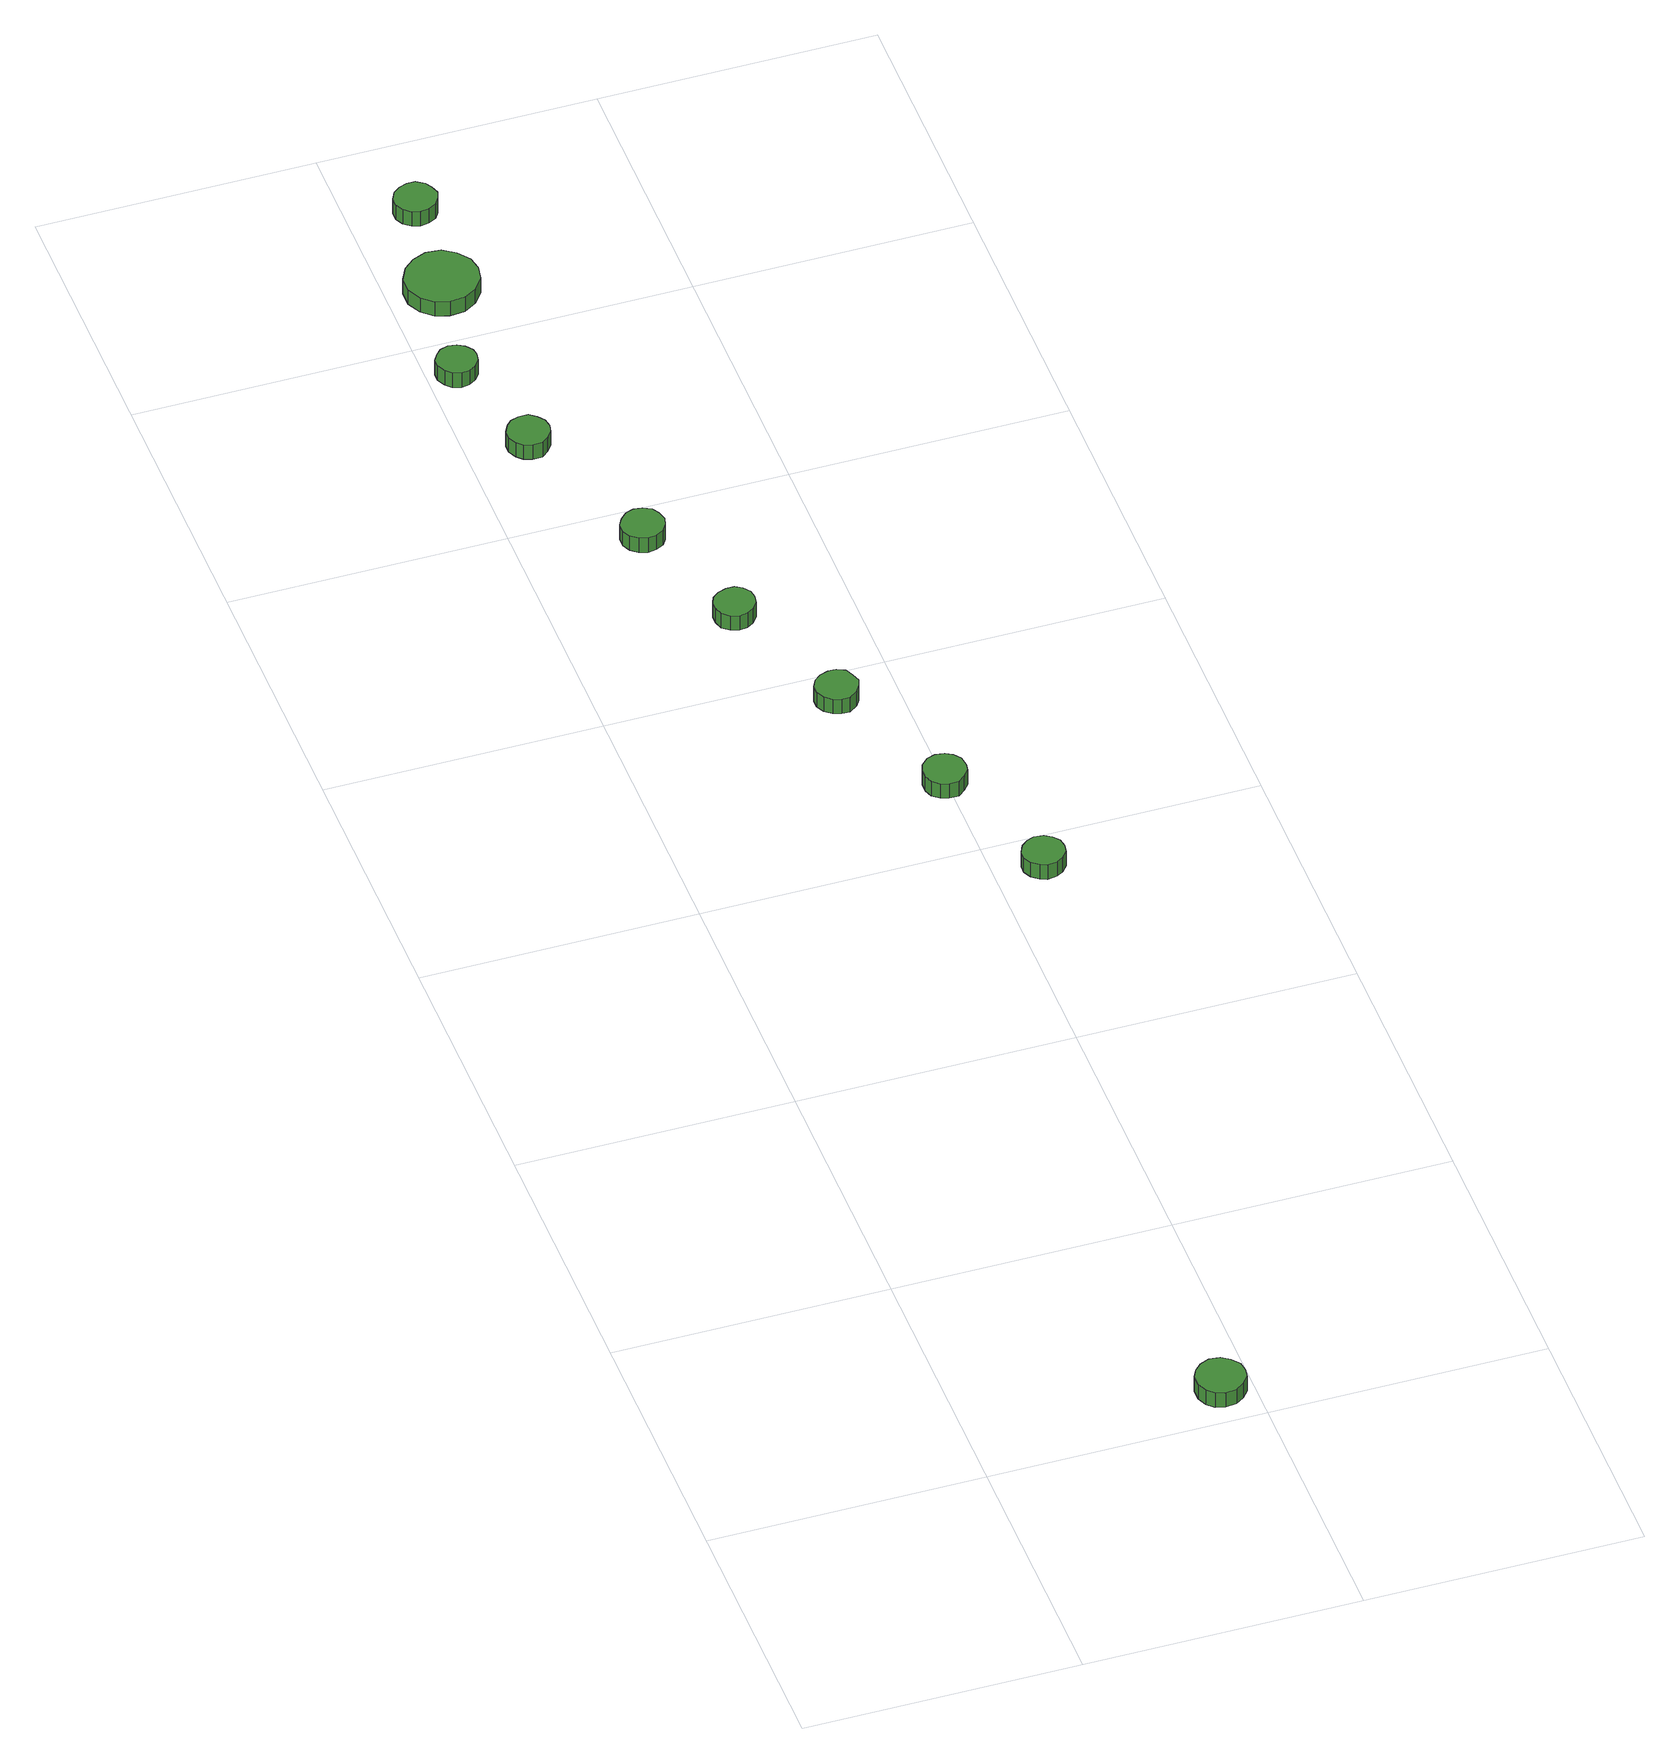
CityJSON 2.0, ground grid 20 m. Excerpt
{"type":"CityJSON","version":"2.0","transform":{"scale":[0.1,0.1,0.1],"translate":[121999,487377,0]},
"CityObjects":{
"tree1":{"type":"SolitaryVegetationObject","attributes":{"function":"something"},"geometry":[{"type":"MultiSurface","lod":"1","boundaries":[[[0,1,2,3,4,5,6,7,8,9,10,11,12,13,14]],[[15,16,17,18,19,20,21,22,23,24,25,26,27,28,29]],[[0,29,28,1]],[[1,28,27,2]],[[2,27,26,3]],[[3,26,25,4]],[[4,25,24,5]],[[5,24,23,6]],[[6,23,22,7]],[[7,22,21,8]],[[8,21,20,9]],[[9,20,19,10]],[[10,19,18,11]],[[11,18,17,12]],[[12,17,16,13]],[[13,16,15,14]],[[14,15,29,0]]]}]},
"tree2":{"type":"SolitaryVegetationObject","attributes":{"function":"something"},"geometry":[{"type":"MultiSurface","lod":"1","boundaries":[[[30,31,32,33,34,35,36,37,38,39,40,41,42,43,44]],[[45,46,47,48,49,50,51,52,53,54,55,56,57,58,59]],[[30,59,58,31]],[[31,58,57,32]],[[32,57,56,33]],[[33,56,55,34]],[[34,55,54,35]],[[35,54,53,36]],[[36,53,52,37]],[[37,52,51,38]],[[38,51,50,39]],[[39,50,49,40]],[[40,49,48,41]],[[41,48,47,42]],[[42,47,46,43]],[[43,46,45,44]],[[44,45,59,30]]]}]},
"tree3":{"type":"SolitaryVegetationObject","attributes":{"function":"something"},"geometry":[{"type":"MultiSurface","lod":"1","boundaries":[[[60,61,62,63,64,65,66,67,68,69,70,71,72,73,74]],[[75,76,77,78,79,80,81,82,83,84,85,86,87,88,89]],[[60,89,88,61]],[[61,88,87,62]],[[62,87,86,63]],[[63,86,85,64]],[[64,85,84,65]],[[65,84,83,66]],[[66,83,82,67]],[[67,82,81,68]],[[68,81,80,69]],[[69,80,79,70]],[[70,79,78,71]],[[71,78,77,72]],[[72,77,76,73]],[[73,76,75,74]],[[74,75,89,60]]]}]},
"tree4":{"type":"SolitaryVegetationObject","attributes":{"function":"something"},"geometry":[{"type":"MultiSurface","lod":"1","boundaries":[[[90,91,92,93,94,95,96,97,98,99,100,101,102,103,104]],[[105,106,107,108,109,110,111,112,113,114,115,116,117,118,119]],[[90,119,118,91]],[[91,118,117,92]],[[92,117,116,93]],[[93,116,115,94]],[[94,115,114,95]],[[95,114,113,96]],[[96,113,112,97]],[[97,112,111,98]],[[98,111,110,99]],[[99,110,109,100]],[[100,109,108,101]],[[101,108,107,102]],[[102,107,106,103]],[[103,106,105,104]],[[104,105,119,90]]]}]},
"tree5":{"type":"SolitaryVegetationObject","attributes":{"function":"something"},"geometry":[{"type":"MultiSurface","lod":"1","boundaries":[[[120,121,122,123,124,125,126,127,128,129,130,131,132,133,134]],[[135,136,137,138,139,140,141,142,143,144,145,146,147,148,149]],[[120,149,148,121]],[[121,148,147,122]],[[122,147,146,123]],[[123,146,145,124]],[[124,145,144,125]],[[125,144,143,126]],[[126,143,142,127]],[[127,142,141,128]],[[128,141,140,129]],[[129,140,139,130]],[[130,139,138,131]],[[131,138,137,132]],[[132,137,136,133]],[[133,136,135,134]],[[134,135,149,120]]]}]},
"tree6":{"type":"SolitaryVegetationObject","attributes":{"function":"something"},"geometry":[{"type":"MultiSurface","lod":"1","boundaries":[[[150,151,152,153,154,155,156,157,158,159,160,161,162,163,164]],[[165,166,167,168,169,170,171,172,173,174,175,176,177,178,179]],[[150,179,178,151]],[[151,178,177,152]],[[152,177,176,153]],[[153,176,175,154]],[[154,175,174,155]],[[155,174,173,156]],[[156,173,172,157]],[[157,172,171,158]],[[158,171,170,159]],[[159,170,169,160]],[[160,169,168,161]],[[161,168,167,162]],[[162,167,166,163]],[[163,166,165,164]],[[164,165,179,150]]]}]},
"tree7":{"type":"SolitaryVegetationObject","attributes":{"function":"something"},"geometry":[{"type":"MultiSurface","lod":"1","boundaries":[[[180,181,182,183,184,185,186,187,188,189,190,191,192,193,194]],[[195,196,197,198,199,200,201,202,203,204,205,206,207,208,209]],[[180,209,208,181]],[[181,208,207,182]],[[182,207,206,183]],[[183,206,205,184]],[[184,205,204,185]],[[185,204,203,186]],[[186,203,202,187]],[[187,202,201,188]],[[188,201,200,189]],[[189,200,199,190]],[[190,199,198,191]],[[191,198,197,192]],[[192,197,196,193]],[[193,196,195,194]],[[194,195,209,180]]]}]},
"tree8":{"type":"SolitaryVegetationObject","attributes":{"function":"something"},"geometry":[{"type":"MultiSurface","lod":"1","boundaries":[[[210,211,212,213,214,215,216,217,218,219,220,221,222,223,224]],[[225,226,227,228,229,230,231,232,233,234,235,236,237,238,239]],[[210,239,238,211]],[[211,238,237,212]],[[212,237,236,213]],[[213,236,235,214]],[[214,235,234,215]],[[215,234,233,216]],[[216,233,232,217]],[[217,232,231,218]],[[218,231,230,219]],[[219,230,229,220]],[[220,229,228,221]],[[221,228,227,222]],[[222,227,226,223]],[[223,226,225,224]],[[224,225,239,210]]]}]},
"tree9":{"type":"SolitaryVegetationObject","attributes":{"function":"something"},"geometry":[{"type":"MultiSurface","lod":"1","boundaries":[[[240,241,242,243,244,245,246,247,248,249,250,251,252,253,254]],[[255,256,257,258,259,260,261,262,263,264,265,266,267,268,269]],[[240,269,268,241]],[[241,268,267,242]],[[242,267,266,243]],[[243,266,265,244]],[[244,265,264,245]],[[245,264,263,246]],[[246,263,262,247]],[[247,262,261,248]],[[248,261,260,249]],[[249,260,259,250]],[[250,259,258,251]],[[251,258,257,252]],[[252,257,256,253]],[[253,256,255,254]],[[254,255,269,240]]]}]},
"tree10":{"type":"SolitaryVegetationObject","attributes":{"function":"something"},"geometry":[{"type":"MultiSurface","lod":"1","boundaries":[[[270,271,272,273,274,275,276,277,278,279,280,281,282,283,284]],[[285,286,287,288,289,290,291,292,293,294,295,296,297,298,299]],[[270,299,298,271]],[[271,298,297,272]],[[272,297,296,273]],[[273,296,295,274]],[[274,295,294,275]],[[275,294,293,276]],[[276,293,292,277]],[[277,292,291,278]],[[278,291,290,279]],[[279,290,289,280]],[[280,289,288,281]],[[281,288,287,282]],[[282,287,286,283]],[[283,286,285,284]],[[284,285,299,270]]]}]}
},
"vertices":[
[192,24,21],[191,31,21],[186,37,21],[180,41,21],[172,42,21],[165,39,21],[160,34,21],[157,28,21],[157,20,21],[160,13,21],[165,8,21],[172,6,21],[180,7,21],[186,11,21],[191,17,21],[191,17,8],[186,11,8],[180,7,8],[172,6,8],[165,8,8],[160,13,8],[157,20,8],[157,28,8],[160,34,8],[165,39,8],[172,42,8],[180,41,8],[186,37,8],[191,31,8],[192,24,8],
[58,1083,15],[57,1089,15],[53,1094,15],[48,1098,15],[41,1098,15],[35,1096,15],[31,1092,15],[28,1086,15],[28,1080,15],[31,1074,15],[35,1070,15],[41,1068,15],[48,1068,15],[53,1072,15],[57,1077,15],[57,1077,2],[53,1072,2],[48,1068,2],[41,1068,2],[35,1070,2],[31,1074,2],[28,1080,2],[28,1086,2],[31,1092,2],[35,1096,2],[41,1098,2],[48,1098,2],[53,1094,2],[57,1089,2],[58,1083,2],
[35,1167,15],[34,1172,15],[30,1177,15],[25,1180,15],[19,1181,15],[13,1179,15],[9,1175,15],[6,1170,15],[6,1164,15],[9,1158,15],[13,1154,15],[19,1152,15],[25,1153,15],[30,1156,15],[34,1161,15],[34,1161,2],[30,1156,2],[25,1153,2],[19,1152,2],[13,1154,2],[9,1158,2],[6,1164,2],[6,1170,2],[9,1175,2],[13,1179,2],[19,1181,2],[25,1180,2],[30,1177,2],[34,1172,2],[35,1167,2],
[102,971,13],[100,978,13],[97,983,13],[91,986,13],[85,987,13],[79,985,13],[74,980,13],[71,975,13],[71,968,13],[74,962,13],[79,958,13],[85,956,13],[91,957,13],[97,960,13],[100,965,13],[100,965,0],[97,960,0],[91,957,0],[85,956,0],[79,958,0],[74,962,0],[71,968,0],[71,975,0],[74,980,0],[79,985,0],[85,987,0],[91,986,0],[97,983,0],[100,978,0],[102,971,0],
[134,877,13],[133,883,13],[129,888,13],[124,891,13],[118,891,13],[112,889,13],[107,885,13],[105,880,13],[105,874,13],[107,868,13],[112,864,13],[118,862,13],[124,863,13],[129,866,13],[133,871,13],[133,871,0],[129,866,0],[124,863,0],[118,862,0],[112,864,0],[107,868,0],[105,874,0],[105,880,0],[107,885,0],[112,889,0],[118,891,0],[124,891,0],[129,888,0],[133,883,0],[134,877,0],
[173,775,13],[171,781,13],[168,787,13],[162,790,13],[156,790,13],[150,788,13],[145,784,13],[142,778,13],[142,772,13],[145,766,13],[150,762,13],[156,760,13],[162,760,13],[168,764,13],[171,769,13],[171,769,0],[168,764,0],[162,760,0],[156,760,0],[150,762,0],[145,766,0],[142,772,0],[142,778,0],[145,784,0],[150,788,0],[156,790,0],[162,790,0],[168,787,0],[171,781,0],[173,775,0],
[214,671,13],[213,678,13],[209,683,13],[204,686,13],[197,687,13],[191,685,13],[186,680,13],[184,675,13],[184,668,13],[186,662,13],[191,658,13],[197,656,13],[204,656,13],[209,660,13],[213,665,13],[213,665,0],[209,660,0],[204,656,0],[197,656,0],[191,658,0],[186,662,0],[184,668,0],[184,675,0],[186,680,0],[191,685,0],[197,687,0],[204,686,0],[209,683,0],[213,678,0],[214,671,0],
[250,571,14],[249,577,14],[245,582,14],[240,585,14],[233,586,14],[228,584,14],[223,580,14],[220,574,14],[220,568,14],[223,562,14],[228,558,14],[233,556,14],[240,557,14],[245,560,14],[249,565,14],[249,565,1],[245,560,1],[240,557,1],[233,556,1],[228,558,1],[223,562,1],[220,568,1],[220,574,1],[223,580,1],[228,584,1],[233,586,1],[240,585,1],[245,582,1],[249,577,1],[250,571,1],
[64,1249,15],[62,1259,15],[55,1268,15],[46,1274,15],[35,1275,15],[25,1271,15],[17,1264,15],[12,1254,15],[12,1243,15],[17,1233,15],[25,1226,15],[35,1223,15],[46,1224,15],[55,1229,15],[62,1238,15],[62,1238,2],[55,1229,2],[46,1224,2],[35,1223,2],[25,1226,2],[17,1233,2],[12,1243,2],[12,1254,2],[17,1264,2],[25,1271,2],[35,1275,2],[46,1274,2],[55,1268,2],[62,1259,2],[64,1249,2],
[63,1331,14],[61,1337,14],[58,1342,14],[52,1346,14],[46,1346,14],[40,1344,14],[35,1340,14],[32,1334,14],[32,1328,14],[35,1322,14],[40,1318,14],[46,1316,14],[52,1317,14],[58,1320,14],[61,1325,14],[61,1325,1],[58,1320,1],[52,1317,1],[46,1316,1],[40,1318,1],[35,1322,1],[32,1328,1],[32,1334,1],[35,1340,1],[40,1344,1],[46,1346,1],[52,1346,1],[58,1342,1],[61,1337,1],[63,1331,1]
]}
